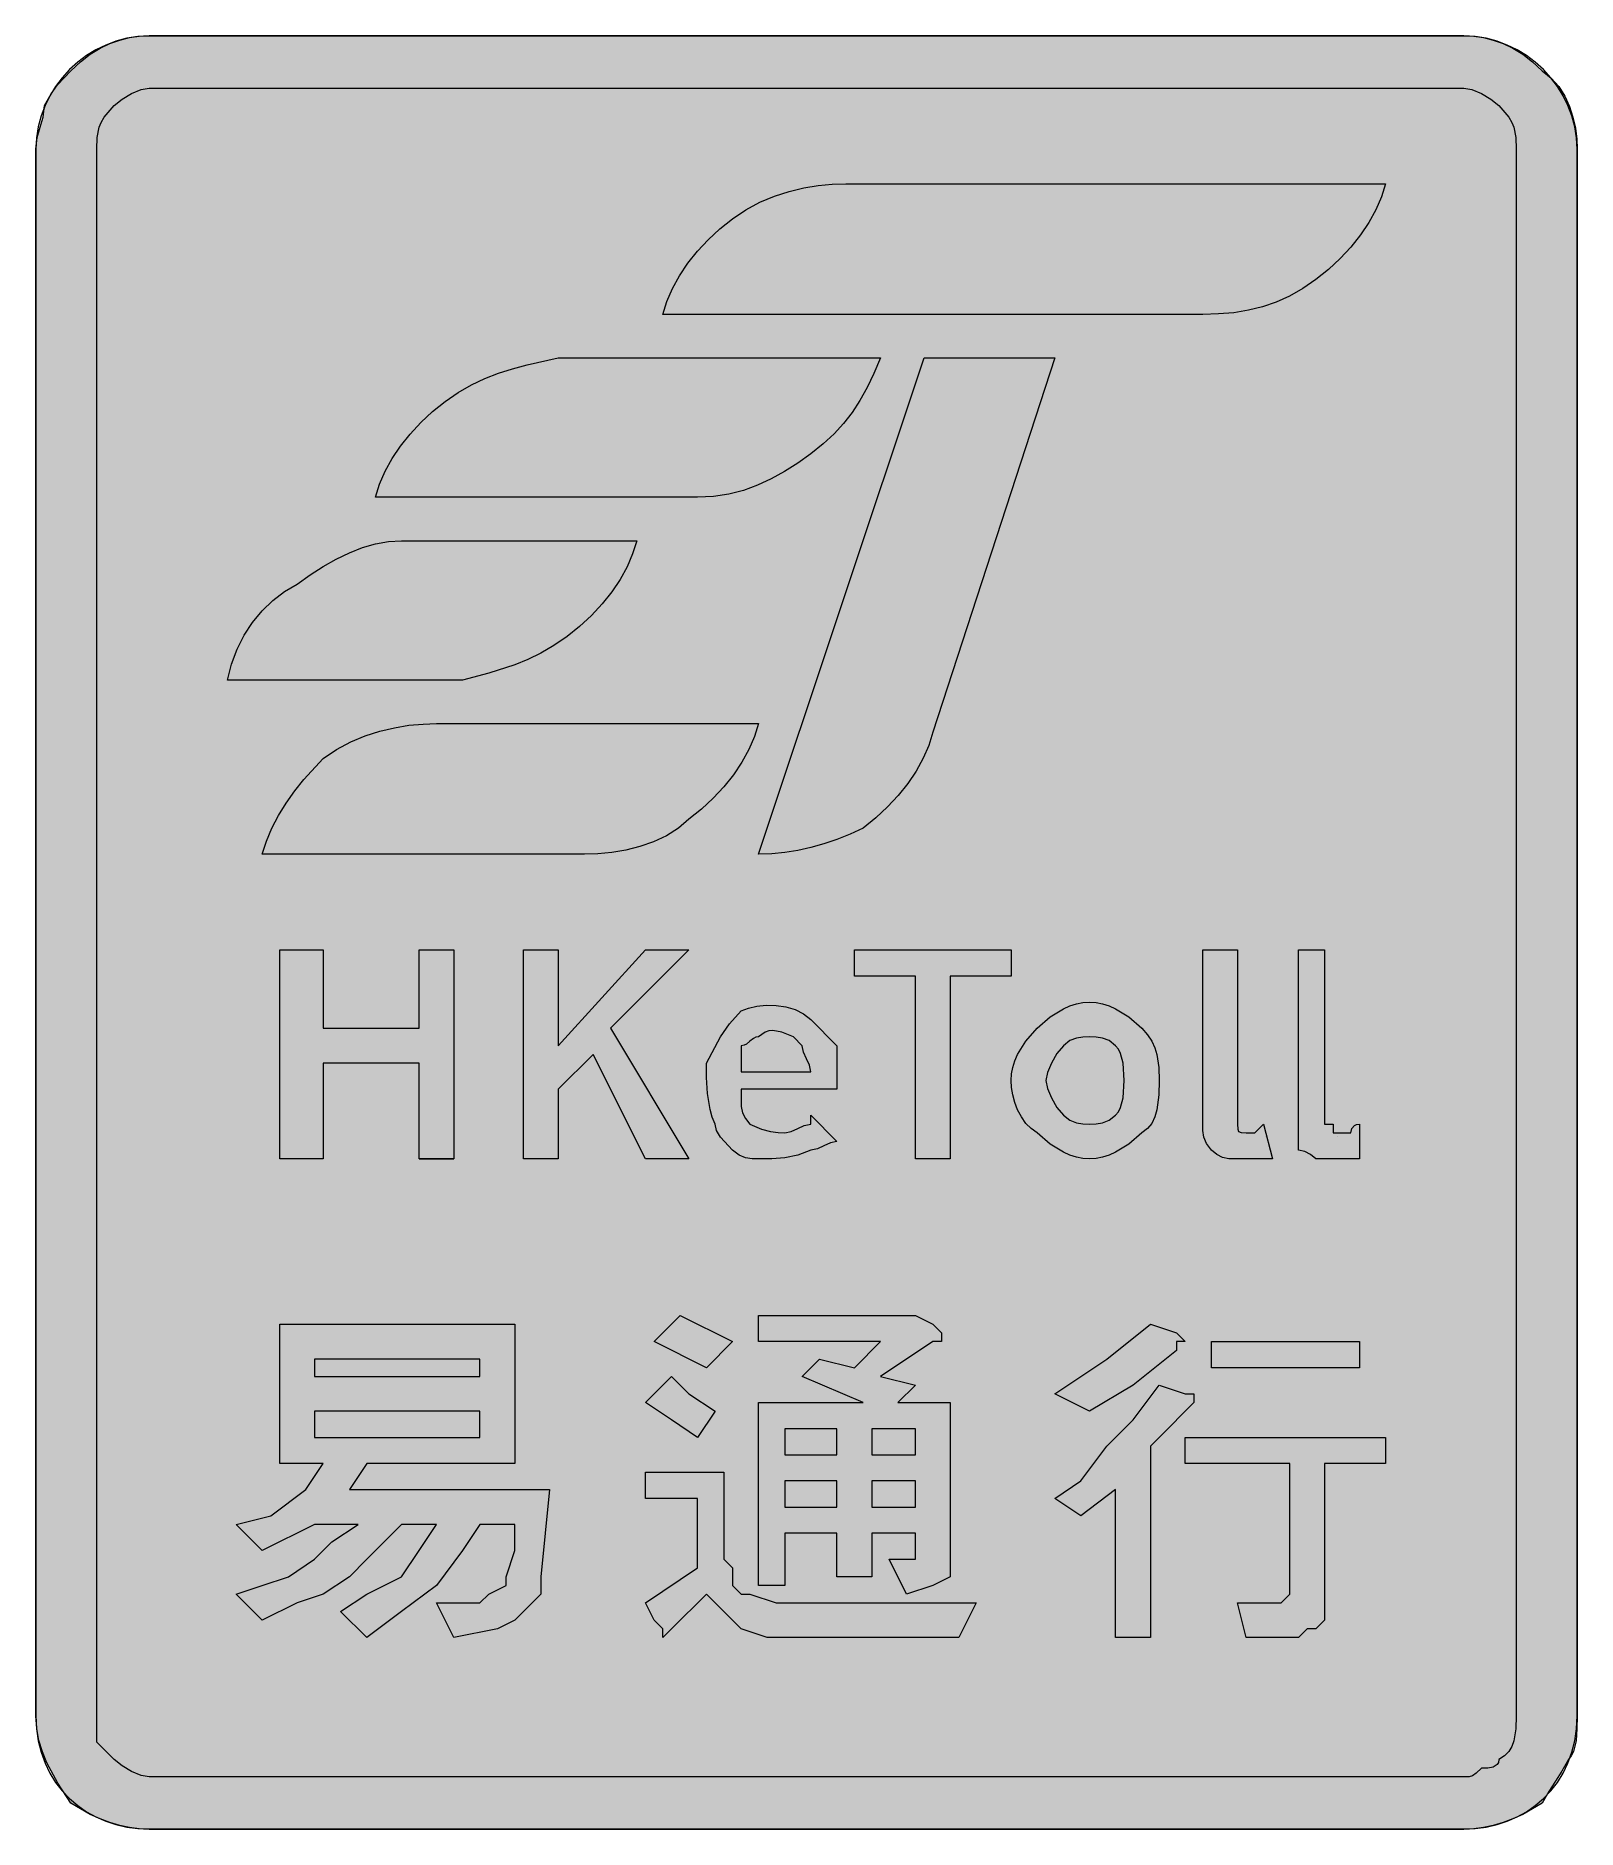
# Model space of a CAD drawing. Header units: metres. Extents: x 177 to 389, y 13 to 260.
import ezdxf

# ---------------------------------------------------------------- set-up
doc = ezdxf.new("R2010")
doc.units = ezdxf.units.M
for name, color, linetype, true_color in [('FILL_BLUE_0000FF', 7, 'Continuous', 0x0000ff), ('FILL_WHITE_FFFFFF', 7, 'Continuous', 0xffffff), ('STROKE_BLUE_0000FF', 7, 'Continuous', 0x0000ff), ('STROKE_WHITE_FFFFFF', 7, 'Continuous', 0xffffff)]:
    doc.layers.add(name, color=color, linetype=linetype, true_color=true_color)

msp = doc.modelspace()

# ---------------------------------------------------------------- hatches: boundary and pattern name
at = {"layer": 'FILL_BLUE_0000FF', "true_color": 0x0000ff}
h = msp.add_hatch(color=7, dxfattribs=at)
h.dxf.hatch_style = 1
h.paths.add_polyline_path([(185.29, 246.17), (185.55, 247.56), (185.84, 248.24), (186.26, 248.95), (187.65, 250.56), (188.74, 251.44), (190.05, 252.21), (191.36, 252.75), (192.45, 252.96), (373.65, 252.96), (374.74, 252.75), (376.05, 252.21), (377.36, 251.44), (378.45, 250.56), (379.84, 248.95), (380.26, 248.24), (380.55, 247.56), (380.81, 246.17), (380.85, 244.56), (380.85, 28.56), (380.81, 26.78), (380.55, 25.11), (380.26, 24.35), (379.84, 23.67), (379.24, 23.06), (378.45, 22.56), (378.4, 22.16), (378.24, 21.87), (377.7, 21.51), (376.93, 21.38), (376.05, 21.36), (375.34, 20.67), (374.85, 20.31), (374.36, 20.18), (373.65, 20.16), (192.45, 20.16), (191.36, 20.37), (190.05, 20.91), (188.74, 21.68), (187.65, 22.56), (185.25, 24.96), (185.25, 28.56), (185.25, 244.56), (185.29, 246.17)])
at = {"layer": 'FILL_WHITE_FFFFFF', "true_color": 0xffffff}
h = msp.add_hatch(color=7, dxfattribs=at)
h.dxf.hatch_style = 1
h.paths.add_polyline_path([(373.65, 260.16), (375, 260.1), (376.35, 259.92), (377.7, 259.59), (379.05, 259.11), (380.4, 258.46), (381.75, 257.63), (383.1, 256.6), (384.45, 255.36), (385.69, 254.35), (386.72, 253.17), (387.55, 251.84), (388.2, 250.41), (388.68, 248.93), (389.01, 247.43), (389.19, 245.96), (389.25, 244.56), (389.25, 28.56), (389.23, 26.78), (389.1, 25.11), (388.74, 23.67), (388.45, 23.06), (388.05, 22.56), (387.15, 20.95), (386.25, 19.56), (385.35, 18.17), (384.45, 16.56), (381.75, 14.98), (380.4, 14.37), (379.05, 13.86), (377.7, 13.47), (376.35, 13.18), (375, 13.02), (373.65, 12.96), (192.45, 12.96), (191.1, 13.02), (189.75, 13.18), (188.4, 13.47), (187.05, 13.86), (185.7, 14.37), (184.35, 14.98), (181.65, 16.56), (179.89, 19.28), (178.35, 22.11), (177.74, 23.6), (177.26, 25.17), (176.96, 26.81), (176.85, 28.56), (176.85, 244.56), (177.04, 246.17), (177.45, 247.56), (177.86, 248.95), (178.05, 250.56), (178.95, 252.15), (179.85, 253.41), (181.65, 255.36), (183, 256.6), (184.35, 257.63), (185.7, 258.46), (187.05, 259.11), (188.4, 259.59), (189.75, 259.92), (191.1, 260.1), (192.45, 260.16), (373.65, 260.16)])
h = msp.add_hatch(color=7, dxfattribs=at)
h.dxf.hatch_style = 1
h.paths.add_polyline_path([(362.29, 237.96), (361.52, 236.18), (360.55, 234.42), (359.4, 232.71), (358.08, 231.05), (356.61, 229.47), (354.99, 227.96), (353.25, 226.56), (351.45, 225.32), (349.63, 224.29), (347.79, 223.46), (345.9, 222.81), (343.96, 222.33), (341.94, 222), (339.85, 221.82), (337.65, 221.76), (263.25, 221.76), (263.81, 223.56), (264.58, 225.34), (265.55, 227.1), (266.7, 228.81), (268.02, 230.47), (269.49, 232.05), (271.11, 233.56), (272.85, 234.96), (274.7, 236.2), (276.64, 237.23), (278.63, 238.06), (280.65, 238.71), (282.67, 239.19), (284.66, 239.52), (286.6, 239.7), (288.45, 239.76), (362.85, 239.76), (362.29, 237.96)])
h = msp.add_hatch(color=7, dxfattribs=at)
h.dxf.hatch_style = 1
h.paths.add_polyline_path([(293.25, 215.76), (292.35, 213.62), (291.41, 211.67), (290.42, 209.9), (289.35, 208.26), (288.16, 206.74), (286.84, 205.3), (285.34, 203.91), (283.65, 202.56), (281.85, 201.27), (280.03, 200.1), (278.19, 199.08), (276.3, 198.21), (274.36, 197.51), (272.34, 196.99), (270.25, 196.67), (268.05, 196.56), (223.65, 196.56), (224.21, 198.36), (224.98, 200.14), (225.95, 201.9), (227.1, 203.61), (228.42, 205.27), (229.89, 206.85), (231.51, 208.36), (233.25, 209.76), (235.05, 211), (236.87, 212.05), (238.71, 212.92), (240.6, 213.66), (242.54, 214.28), (244.56, 214.82), (248.85, 215.76), (293.25, 215.76)])
h = msp.add_hatch(color=7, dxfattribs=at)
h.dxf.hatch_style = 1
h.paths.add_polyline_path([(317.25, 215.76), (300.45, 164.16), (299.89, 162.36), (299.12, 160.58), (298.15, 158.82), (297, 157.11), (295.68, 155.45), (294.21, 153.87), (292.59, 152.36), (290.85, 150.96), (289.05, 150.12), (287.25, 149.38), (285.45, 148.77), (283.65, 148.26), (281.85, 147.87), (280.05, 147.58), (278.25, 147.42), (276.45, 147.36), (299.25, 215.76), (317.25, 215.76)])
h = msp.add_hatch(color=7, dxfattribs=at)
h.dxf.hatch_style = 1
h.paths.add_polyline_path([(259.65, 190.56), (259.09, 188.76), (258.32, 186.98), (257.35, 185.22), (256.2, 183.51), (254.88, 181.85), (253.41, 180.27), (251.79, 178.76), (250.05, 177.36), (248.25, 176.12), (246.45, 175.07), (244.65, 174.2), (242.85, 173.46), (239.25, 172.3), (235.65, 171.36), (203.25, 171.36), (203.81, 173.55), (204.58, 175.62), (205.55, 177.54), (206.7, 179.31), (208.02, 180.91), (209.49, 182.33), (211.11, 183.55), (212.85, 184.56), (214.65, 185.85), (216.45, 187.02), (218.25, 188.04), (220.05, 188.91), (221.85, 189.61), (223.65, 190.13), (225.45, 190.45), (227.25, 190.56), (259.65, 190.56)])
h = msp.add_hatch(color=7, dxfattribs=at)
h.dxf.hatch_style = 1
h.paths.add_polyline_path([(276.45, 165.36), (275.89, 163.56), (275.12, 161.78), (274.15, 160.02), (273, 158.31), (271.68, 156.65), (270.21, 155.07), (268.59, 153.56), (266.85, 152.16), (265.39, 150.92), (263.76, 149.89), (261.98, 149.06), (260.1, 148.41), (258.17, 147.93), (256.22, 147.6), (254.3, 147.42), (252.45, 147.36), (208.05, 147.36), (208.61, 149.16), (209.36, 150.94), (210.29, 152.7), (211.35, 154.41), (212.53, 156.07), (213.79, 157.65), (216.45, 160.56), (218.3, 161.8), (220.24, 162.83), (222.23, 163.66), (224.25, 164.31), (226.27, 164.79), (228.26, 165.12), (230.2, 165.3), (232.05, 165.36), (276.45, 165.36)])
h = msp.add_hatch(color=7, dxfattribs=at)
h.dxf.hatch_style = 1
h.paths.add_polyline_path([(229.65, 118.56), (216.45, 118.56), (216.45, 105.36), (210.45, 105.36), (210.45, 134.16), (216.45, 134.16), (216.45, 123.36), (229.65, 123.36), (229.65, 134.16), (234.45, 134.16), (234.45, 105.36), (229.65, 105.36), (229.65, 118.56)])
h = msp.add_hatch(color=7, dxfattribs=at)
h.dxf.hatch_style = 1
h.paths.add_polyline_path([(253.65, 119.76), (248.85, 114.96), (248.85, 105.36), (244.05, 105.36), (244.05, 134.16), (248.85, 134.16), (248.85, 120.96), (260.85, 134.16), (266.85, 134.16), (256.05, 123.36), (266.85, 105.36), (260.85, 105.36), (253.65, 119.76)])
h = msp.add_hatch(color=7, dxfattribs=at)
h.dxf.hatch_style = 1
h.paths.add_polyline_path([(311.25, 130.56), (302.85, 130.56), (302.85, 105.36), (298.05, 105.36), (298.05, 130.56), (289.65, 130.56), (289.65, 134.16), (311.25, 134.16), (311.25, 130.56)])
h = msp.add_hatch(color=7, dxfattribs=at)
h.dxf.hatch_style = 1
h.paths.add_polyline_path([(342.47, 109.47), (342.6, 109.11), (342.96, 108.98), (343.65, 108.96), (344.85, 108.96), (346.05, 110.16), (347.25, 105.36), (341.25, 105.36), (340.37, 105.55), (339.6, 105.96), (338.85, 106.56), (338.16, 107.46), (337.8, 108.36), (337.67, 109.26), (337.65, 110.16), (337.65, 134.16), (342.45, 134.16), (342.45, 110.16), (342.47, 109.47)])
h = msp.add_hatch(color=7, dxfattribs=at)
h.dxf.hatch_style = 1
h.paths.add_polyline_path([(355.65, 110.16), (355.65, 108.96), (358.05, 108.96), (358.2, 109.56), (358.56, 109.97), (358.85, 110.11), (359.25, 110.16), (359.25, 105.36), (353.25, 105.36), (352.5, 105.96), (351.73, 106.37), (350.85, 106.56), (350.85, 110.16), (350.85, 134.16), (354.45, 134.16), (354.45, 110.16), (355.65, 110.16)])
h = msp.add_hatch(color=7, dxfattribs=at)
h.dxf.hatch_style = 1
h.paths.add_polyline_path([(274.65, 105.51), (273.75, 105.87), (272.85, 106.56), (271.2, 108.36), (270.66, 109.26), (270.45, 110.16), (270.05, 111.11), (269.76, 112.15), (269.4, 114.36), (269.27, 116.57), (269.25, 118.56), (271.2, 122.16), (272.46, 123.96), (274.05, 125.76), (275.05, 126.15), (276.22, 126.42), (277.51, 126.54), (278.85, 126.51), (280.19, 126.31), (281.48, 125.93), (282.65, 125.35), (283.65, 124.56), (287.25, 120.96), (287.25, 114.96), (274.05, 114.96), (274.05, 112.56), (274.24, 111.68), (274.65, 110.91), (275.25, 110.16), (276.84, 109.47), (278.1, 109.11), (279.13, 108.98), (280.05, 108.96), (280.95, 109.15), (281.85, 109.56), (282.75, 109.97), (283.65, 110.16), (283.65, 111.36), (287.25, 107.76), (286.35, 107.57), (285.45, 107.16), (284.55, 106.75), (283.65, 106.56), (281.85, 105.87), (280.05, 105.51), (278.25, 105.38), (276.45, 105.36), (275.55, 105.38), (274.65, 105.51)])
h.paths.add_polyline_path([(283.46, 118.26), (283.05, 119.16), (282.64, 120.06), (282.45, 120.96), (281.25, 122.16), (279.66, 122.83), (278.4, 123.06), (277.86, 123), (277.37, 122.83), (276.45, 122.16), (276.05, 122.11), (275.74, 121.97), (275.25, 121.56), (274.76, 121.15), (274.45, 121.01), (274.05, 120.96), (274.05, 117.36), (283.65, 117.36), (283.46, 118.26)], flags=16)
h = msp.add_hatch(color=7, dxfattribs=at)
h.dxf.hatch_style = 1
h.paths.add_polyline_path([(311.48, 117.96), (311.76, 118.86), (312.15, 119.76), (313.28, 121.56), (314.85, 123.36), (316.65, 124.93), (318.45, 126.06), (319.35, 126.45), (320.25, 126.73), (321.15, 126.9), (322.05, 126.96), (322.95, 126.9), (323.85, 126.73), (324.75, 126.45), (325.65, 126.06), (327.45, 124.93), (329.25, 123.36), (330.04, 122.46), (330.64, 121.56), (331.06, 120.66), (331.35, 119.76), (331.61, 117.96), (331.65, 116.16), (331.61, 114.19), (331.35, 112.11), (331.06, 111.13), (330.64, 110.25), (330.04, 109.52), (329.25, 108.96), (327.45, 107.38), (325.65, 106.26), (324.75, 105.87), (323.85, 105.58), (322.95, 105.42), (322.05, 105.36), (321.15, 105.42), (320.25, 105.58), (319.35, 105.87), (318.45, 106.26), (316.65, 107.38), (314.85, 108.96), (314.01, 109.52), (313.28, 110.25), (312.66, 111.13), (312.15, 112.11), (311.76, 113.14), (311.48, 114.19), (311.31, 115.21), (311.25, 116.16), (311.31, 117.06), (311.48, 117.96)])
h.paths.add_polyline_path([(320.25, 122.01), (319.35, 121.65), (318.45, 120.96), (317.57, 119.87), (316.8, 118.56), (316.26, 117.25), (316.05, 116.16), (316.26, 115.07), (316.8, 113.76), (317.57, 112.45), (318.45, 111.36), (319.35, 110.67), (320.25, 110.31), (321.15, 110.18), (322.05, 110.16), (322.95, 110.18), (323.85, 110.31), (324.75, 110.67), (325.65, 111.36), (326.05, 111.86), (326.34, 112.45), (326.7, 113.76), (326.85, 116.16), (326.7, 118.56), (326.34, 119.87), (326.05, 120.46), (325.65, 120.96), (324.75, 121.65), (323.85, 122.01), (322.95, 122.14), (322.05, 122.16), (321.15, 122.14), (320.25, 122.01)], flags=16)
h = msp.add_hatch(color=7, dxfattribs=at)
h.dxf.hatch_style = 1
h.paths.add_polyline_path([(222.45, 63.36), (220.05, 59.76), (247.65, 59.76), (246.45, 47.76), (246.45, 45.36), (244.05, 42.96), (242.85, 41.76), (240.45, 40.56), (234.45, 39.36), (232.05, 44.16), (238.05, 44.16), (239.25, 45.36), (241.65, 46.56), (241.65, 47.76), (242.85, 51.36), (242.85, 54.96), (238.05, 54.96), (235.65, 51.36), (232.05, 46.56), (227.25, 42.96), (222.45, 39.36), (218.85, 42.96), (222.45, 45.36), (227.25, 47.76), (229.65, 51.36), (232.05, 54.96), (227.25, 54.96), (222.45, 50.16), (220.05, 47.76), (216.45, 45.36), (212.85, 44.16), (208.05, 41.76), (204.45, 45.36), (208.05, 46.56), (211.65, 47.76), (215.25, 50.16), (217.65, 52.56), (221.25, 54.96), (215.25, 54.96), (208.05, 51.36), (204.45, 54.96), (209.25, 56.16), (214.05, 59.76), (216.45, 63.36), (210.45, 63.36), (210.45, 82.56), (242.85, 82.56), (242.85, 63.36), (222.45, 63.36)])
h.paths.add_polyline_path([(215.25, 77.76), (215.25, 75.36), (238.05, 75.36), (238.05, 77.76), (215.25, 77.76)], flags=16)
h.paths.add_polyline_path([(238.05, 70.56), (215.25, 70.56), (215.25, 66.96), (238.05, 66.96), (238.05, 70.56)], flags=16)
h = msp.add_hatch(color=7, dxfattribs=at)
h.dxf.hatch_style = 1
h.paths.add_polyline_path([(272.85, 80.16), (269.25, 76.56), (262.05, 80.16), (265.65, 83.76), (272.85, 80.16)])
h = msp.add_hatch(color=7, dxfattribs=at)
h.dxf.hatch_style = 1
h.paths.add_polyline_path([(301.65, 80.16), (300.45, 80.16), (293.25, 75.36), (298.05, 74.16), (295.65, 71.76), (302.85, 71.76), (302.85, 50.16), (302.85, 47.76), (300.45, 46.56), (296.85, 45.36), (294.45, 50.16), (296.85, 50.16), (298.05, 50.16), (298.05, 51.36), (298.05, 53.76), (292.05, 53.76), (292.05, 47.76), (287.25, 47.76), (287.25, 53.76), (280.05, 53.76), (280.05, 46.56), (276.45, 46.56), (276.45, 71.76), (290.85, 71.76), (282.45, 75.36), (284.85, 77.76), (289.65, 76.56), (293.25, 80.16), (276.45, 80.16), (276.45, 83.76), (296.85, 83.76), (298.05, 83.76), (300.45, 82.56), (301.65, 81.36), (301.65, 80.16)])
h.paths.add_polyline_path([(287.25, 57.36), (287.25, 60.96), (280.05, 60.96), (280.05, 57.36), (287.25, 57.36)], flags=16)
h.paths.add_polyline_path([(292.05, 57.36), (298.05, 57.36), (298.05, 60.96), (292.05, 60.96), (292.05, 57.36)], flags=16)
h.paths.add_polyline_path([(280.05, 68.16), (280.05, 64.56), (287.25, 64.56), (287.25, 68.16), (280.05, 68.16)], flags=16)
h.paths.add_polyline_path([(298.05, 68.16), (292.05, 68.16), (292.05, 64.56), (298.05, 64.56), (298.05, 68.16)], flags=16)
h = msp.add_hatch(color=7, dxfattribs=at)
h.dxf.hatch_style = 1
h.paths.add_polyline_path([(324.45, 77.76), (330.45, 82.56), (334.05, 81.36), (335.25, 80.16), (334.05, 80.16), (334.05, 78.96), (328.05, 74.16), (322.05, 70.56), (317.25, 72.96), (324.45, 77.76)])
h = msp.add_hatch(color=7, dxfattribs=at)
h.dxf.hatch_style = 1
h.paths.add_polyline_path([(359.25, 80.16), (359.25, 76.56), (338.85, 76.56), (338.85, 80.16), (359.25, 80.16)])
h = msp.add_hatch(color=7, dxfattribs=at)
h.dxf.hatch_style = 1
h.paths.add_polyline_path([(266.85, 72.96), (270.45, 70.56), (268.05, 66.96), (264.45, 69.36), (260.85, 71.76), (264.45, 75.36), (266.85, 72.96)])
h = msp.add_hatch(color=7, dxfattribs=at)
h.dxf.hatch_style = 1
h.paths.add_polyline_path([(320.85, 60.96), (324.45, 65.76), (328.05, 69.36), (331.65, 74.16), (335.25, 72.96), (336.45, 72.96), (336.45, 71.76), (335.25, 70.56), (332.85, 68.16), (330.45, 65.76), (330.45, 39.36), (325.65, 39.36), (325.65, 59.76), (320.85, 56.16), (317.25, 58.56), (320.85, 60.96)])
h = msp.add_hatch(color=7, dxfattribs=at)
h.dxf.hatch_style = 1
h.paths.add_polyline_path([(335.25, 63.36), (335.25, 66.96), (362.85, 66.96), (362.85, 63.36), (354.45, 63.36), (354.45, 46.56), (354.45, 45.36), (354.45, 42.96), (354.45, 41.76), (353.25, 40.56), (352.05, 40.56), (350.85, 39.36), (348.45, 39.36), (346.05, 39.36), (343.65, 39.36), (342.45, 44.16), (347.25, 44.16), (348.45, 44.16), (349.65, 45.36), (349.65, 46.56), (349.65, 47.76), (349.65, 63.36), (335.25, 63.36)])
h = msp.add_hatch(color=7, dxfattribs=at)
h.dxf.hatch_style = 1
h.paths.add_polyline_path([(271.65, 62.16), (271.65, 50.16), (272.85, 48.96), (272.85, 46.56), (274.05, 45.36), (275.25, 45.36), (278.85, 44.16), (283.65, 44.16), (306.45, 44.16), (304.05, 39.36), (281.25, 39.36), (277.65, 39.36), (274.05, 40.56), (271.65, 42.96), (269.25, 45.36), (264.45, 40.56), (263.25, 39.36), (263.25, 40.56), (262.05, 41.76), (260.85, 44.16), (268.05, 48.96), (268.05, 58.56), (260.85, 58.56), (260.85, 62.16), (271.65, 62.16)])

# ---------------------------------------------------------------- linework, layer by layer
at = {"layer": 'FILL_BLUE_0000FF', "lineweight": 0, "true_color": 0x0000ff}
msp.add_lwpolyline([(185.29, 246.17), (185.55, 247.56), (185.84, 248.24), (186.26, 248.95), (187.65, 250.56), (188.74, 251.44), (190.05, 252.21), (191.36, 252.75), (192.45, 252.96), (373.65, 252.96), (374.74, 252.75), (376.05, 252.21), (377.36, 251.44), (378.45, 250.56), (379.84, 248.95), (380.26, 248.24), (380.55, 247.56), (380.81, 246.17), (380.85, 244.56), (380.85, 28.56), (380.81, 26.78), (380.55, 25.11), (380.26, 24.35), (379.84, 23.67), (379.24, 23.06), (378.45, 22.56), (378.4, 22.16), (378.24, 21.87), (377.7, 21.51), (376.93, 21.38), (376.05, 21.36), (375.34, 20.67), (374.85, 20.31), (374.36, 20.18), (373.65, 20.16), (192.45, 20.16), (191.36, 20.37), (190.05, 20.91), (188.74, 21.68), (187.65, 22.56), (185.25, 24.96), (185.25, 28.56), (185.25, 244.56)], close=True, dxfattribs=at)
at = {"layer": 'FILL_WHITE_FFFFFF', "lineweight": 0, "true_color": 0xffffff}
for points in [[(373.65, 260.16), (375, 260.1), (376.35, 259.92), (377.7, 259.59), (379.05, 259.11), (380.4, 258.46), (381.75, 257.63), (383.1, 256.6), (384.45, 255.36), (385.69, 254.35), (386.72, 253.17), (387.55, 251.84), (388.2, 250.41), (388.68, 248.93), (389.01, 247.43), (389.19, 245.96), (389.25, 244.56), (389.25, 28.56), (389.23, 26.78), (389.1, 25.11), (388.74, 23.67), (388.45, 23.06), (388.05, 22.56), (387.15, 20.95), (386.25, 19.56), (385.35, 18.17), (384.45, 16.56), (381.75, 14.98), (380.4, 14.37), (379.05, 13.86), (377.7, 13.47), (376.35, 13.18), (375, 13.02), (373.65, 12.96), (192.45, 12.96), (191.1, 13.02), (189.75, 13.18), (188.4, 13.47), (187.05, 13.86), (185.7, 14.37), (184.35, 14.98), (181.65, 16.56), (179.89, 19.28), (178.35, 22.11), (177.74, 23.6), (177.26, 25.17), (176.96, 26.81), (176.85, 28.56), (176.85, 244.56), (177.04, 246.17), (177.45, 247.56), (177.86, 248.95), (178.05, 250.56), (178.95, 252.15), (179.85, 253.41), (181.65, 255.36), (183, 256.6), (184.35, 257.63), (185.7, 258.46), (187.05, 259.11), (188.4, 259.59), (189.75, 259.92), (191.1, 260.1), (192.45, 260.16)], [(362.29, 237.96), (361.52, 236.18), (360.55, 234.42), (359.4, 232.71), (358.08, 231.05), (356.61, 229.47), (354.99, 227.96), (353.25, 226.56), (351.45, 225.32), (349.63, 224.29), (347.79, 223.46), (345.9, 222.81), (343.96, 222.33), (341.94, 222), (339.85, 221.82), (337.65, 221.76), (263.25, 221.76), (263.81, 223.56), (264.58, 225.34), (265.55, 227.1), (266.7, 228.81), (268.02, 230.47), (269.49, 232.05), (271.11, 233.56), (272.85, 234.96), (274.7, 236.2), (276.64, 237.23), (278.63, 238.06), (280.65, 238.71), (282.67, 239.19), (284.66, 239.52), (286.6, 239.7), (288.45, 239.76), (362.85, 239.76)], [(293.25, 215.76), (292.35, 213.62), (291.41, 211.67), (290.42, 209.9), (289.35, 208.26), (288.16, 206.74), (286.84, 205.3), (285.34, 203.91), (283.65, 202.56), (281.85, 201.27), (280.03, 200.1), (278.19, 199.08), (276.3, 198.21), (274.36, 197.51), (272.34, 196.99), (270.25, 196.67), (268.05, 196.56), (223.65, 196.56), (224.21, 198.36), (224.98, 200.14), (225.95, 201.9), (227.1, 203.61), (228.42, 205.27), (229.89, 206.85), (231.51, 208.36), (233.25, 209.76), (235.05, 211), (236.87, 212.05), (238.71, 212.92), (240.6, 213.66), (242.54, 214.28), (244.56, 214.82), (248.85, 215.76)], [(317.25, 215.76), (300.45, 164.16), (299.89, 162.36), (299.12, 160.58), (298.15, 158.82), (297, 157.11), (295.68, 155.45), (294.21, 153.87), (292.59, 152.36), (290.85, 150.96), (289.05, 150.12), (287.25, 149.38), (285.45, 148.77), (283.65, 148.26), (281.85, 147.87), (280.05, 147.58), (278.25, 147.42), (276.45, 147.36), (299.25, 215.76)], [(259.65, 190.56), (259.09, 188.76), (258.32, 186.98), (257.35, 185.22), (256.2, 183.51), (254.88, 181.85), (253.41, 180.27), (251.79, 178.76), (250.05, 177.36), (248.25, 176.12), (246.45, 175.07), (244.65, 174.2), (242.85, 173.46), (239.25, 172.3), (235.65, 171.36), (203.25, 171.36), (203.81, 173.55), (204.58, 175.62), (205.55, 177.54), (206.7, 179.31), (208.02, 180.91), (209.49, 182.33), (211.11, 183.55), (212.85, 184.56), (214.65, 185.85), (216.45, 187.02), (218.25, 188.04), (220.05, 188.91), (221.85, 189.61), (223.65, 190.13), (225.45, 190.45), (227.25, 190.56)], [(276.45, 165.36), (275.89, 163.56), (275.12, 161.78), (274.15, 160.02), (273, 158.31), (271.68, 156.65), (270.21, 155.07), (268.59, 153.56), (266.85, 152.16), (265.39, 150.92), (263.76, 149.89), (261.98, 149.06), (260.1, 148.41), (258.17, 147.93), (256.22, 147.6), (254.3, 147.42), (252.45, 147.36), (208.05, 147.36), (208.61, 149.16), (209.36, 150.94), (210.29, 152.7), (211.35, 154.41), (212.53, 156.07), (213.79, 157.65), (216.45, 160.56), (218.3, 161.8), (220.24, 162.83), (222.23, 163.66), (224.25, 164.31), (226.27, 164.79), (228.26, 165.12), (230.2, 165.3), (232.05, 165.36)], [(229.65, 118.56), (216.45, 118.56), (216.45, 105.36), (210.45, 105.36), (210.45, 134.16), (216.45, 134.16), (216.45, 123.36), (229.65, 123.36), (229.65, 134.16), (234.45, 134.16), (234.45, 105.36), (229.65, 105.36)], [(253.65, 119.76), (248.85, 114.96), (248.85, 105.36), (244.05, 105.36), (244.05, 134.16), (248.85, 134.16), (248.85, 120.96), (260.85, 134.16), (266.85, 134.16), (256.05, 123.36), (266.85, 105.36), (260.85, 105.36)], [(311.25, 130.56), (302.85, 130.56), (302.85, 105.36), (298.05, 105.36), (298.05, 130.56), (289.65, 130.56), (289.65, 134.16), (311.25, 134.16)], [(342.47, 109.47), (342.6, 109.11), (342.96, 108.98), (343.65, 108.96), (344.85, 108.96), (346.05, 110.16), (347.25, 105.36), (341.25, 105.36), (340.37, 105.55), (339.6, 105.96), (338.85, 106.56), (338.16, 107.46), (337.8, 108.36), (337.67, 109.26), (337.65, 110.16), (337.65, 134.16), (342.45, 134.16), (342.45, 110.16)], [(355.65, 110.16), (355.65, 108.96), (358.05, 108.96), (358.2, 109.56), (358.56, 109.97), (358.85, 110.11), (359.25, 110.16), (359.25, 105.36), (353.25, 105.36), (352.5, 105.96), (351.73, 106.37), (350.85, 106.56), (350.85, 110.16), (350.85, 134.16), (354.45, 134.16), (354.45, 110.16)], [(274.65, 105.51), (273.75, 105.87), (272.85, 106.56), (271.2, 108.36), (270.66, 109.26), (270.45, 110.16), (270.05, 111.11), (269.76, 112.15), (269.4, 114.36), (269.27, 116.57), (269.25, 118.56), (271.2, 122.16), (272.46, 123.96), (274.05, 125.76), (275.05, 126.15), (276.22, 126.42), (277.51, 126.54), (278.85, 126.51), (280.19, 126.31), (281.48, 125.93), (282.65, 125.35), (283.65, 124.56), (287.25, 120.96), (287.25, 114.96), (274.05, 114.96), (274.05, 112.56), (274.24, 111.68), (274.65, 110.91), (275.25, 110.16), (276.84, 109.47), (278.1, 109.11), (279.13, 108.98), (280.05, 108.96), (280.95, 109.15), (281.85, 109.56), (282.75, 109.97), (283.65, 110.16), (283.65, 111.36), (287.25, 107.76), (286.35, 107.57), (285.45, 107.16), (284.55, 106.75), (283.65, 106.56), (281.85, 105.87), (280.05, 105.51), (278.25, 105.38), (276.45, 105.36), (275.55, 105.38)], [(311.48, 117.96), (311.76, 118.86), (312.15, 119.76), (313.28, 121.56), (314.85, 123.36), (316.65, 124.93), (318.45, 126.06), (319.35, 126.45), (320.25, 126.73), (321.15, 126.9), (322.05, 126.96), (322.95, 126.9), (323.85, 126.73), (324.75, 126.45), (325.65, 126.06), (327.45, 124.93), (329.25, 123.36), (330.04, 122.46), (330.64, 121.56), (331.06, 120.66), (331.35, 119.76), (331.61, 117.96), (331.65, 116.16), (331.61, 114.19), (331.35, 112.11), (331.06, 111.13), (330.64, 110.25), (330.04, 109.52), (329.25, 108.96), (327.45, 107.38), (325.65, 106.26), (324.75, 105.87), (323.85, 105.58), (322.95, 105.42), (322.05, 105.36), (321.15, 105.42), (320.25, 105.58), (319.35, 105.87), (318.45, 106.26), (316.65, 107.38), (314.85, 108.96), (314.01, 109.52), (313.28, 110.25), (312.66, 111.13), (312.15, 112.11), (311.76, 113.14), (311.48, 114.19), (311.31, 115.21), (311.25, 116.16), (311.31, 117.06)], [(283.46, 118.26), (283.05, 119.16), (282.64, 120.06), (282.45, 120.96), (281.25, 122.16), (279.66, 122.83), (278.4, 123.06), (277.86, 123), (277.37, 122.83), (276.45, 122.16), (276.05, 122.11), (275.74, 121.97), (275.25, 121.56), (274.76, 121.15), (274.45, 121.01), (274.05, 120.96), (274.05, 117.36), (283.65, 117.36)], [(320.25, 122.01), (319.35, 121.65), (318.45, 120.96), (317.57, 119.87), (316.8, 118.56), (316.26, 117.25), (316.05, 116.16), (316.26, 115.07), (316.8, 113.76), (317.57, 112.45), (318.45, 111.36), (319.35, 110.67), (320.25, 110.31), (321.15, 110.18), (322.05, 110.16), (322.95, 110.18), (323.85, 110.31), (324.75, 110.67), (325.65, 111.36), (326.05, 111.86), (326.34, 112.45), (326.7, 113.76), (326.85, 116.16), (326.7, 118.56), (326.34, 119.87), (326.05, 120.46), (325.65, 120.96), (324.75, 121.65), (323.85, 122.01), (322.95, 122.14), (322.05, 122.16), (321.15, 122.14)], [(222.45, 63.36), (220.05, 59.76), (247.65, 59.76), (246.45, 47.76), (246.45, 45.36), (244.05, 42.96), (242.85, 41.76), (240.45, 40.56), (234.45, 39.36), (232.05, 44.16), (238.05, 44.16), (239.25, 45.36), (241.65, 46.56), (241.65, 47.76), (242.85, 51.36), (242.85, 54.96), (238.05, 54.96), (235.65, 51.36), (232.05, 46.56), (227.25, 42.96), (222.45, 39.36), (218.85, 42.96), (222.45, 45.36), (227.25, 47.76), (229.65, 51.36), (232.05, 54.96), (227.25, 54.96), (222.45, 50.16), (220.05, 47.76), (216.45, 45.36), (212.85, 44.16), (208.05, 41.76), (204.45, 45.36), (208.05, 46.56), (211.65, 47.76), (215.25, 50.16), (217.65, 52.56), (221.25, 54.96), (215.25, 54.96), (208.05, 51.36), (204.45, 54.96), (209.25, 56.16), (214.05, 59.76), (216.45, 63.36), (210.45, 63.36), (210.45, 82.56), (242.85, 82.56), (242.85, 63.36)], [(272.85, 80.16), (269.25, 76.56), (262.05, 80.16), (265.65, 83.76)], [(301.65, 80.16), (300.45, 80.16), (293.25, 75.36), (298.05, 74.16), (295.65, 71.76), (302.85, 71.76), (302.85, 50.16), (302.85, 47.76), (300.45, 46.56), (296.85, 45.36), (294.45, 50.16), (296.85, 50.16), (298.05, 50.16), (298.05, 51.36), (298.05, 53.76), (292.05, 53.76), (292.05, 47.76), (287.25, 47.76), (287.25, 53.76), (280.05, 53.76), (280.05, 46.56), (276.45, 46.56), (276.45, 71.76), (290.85, 71.76), (282.45, 75.36), (284.85, 77.76), (289.65, 76.56), (293.25, 80.16), (276.45, 80.16), (276.45, 83.76), (296.85, 83.76), (298.05, 83.76), (300.45, 82.56), (301.65, 81.36)], [(324.45, 77.76), (330.45, 82.56), (334.05, 81.36), (335.25, 80.16), (334.05, 80.16), (334.05, 78.96), (328.05, 74.16), (322.05, 70.56), (317.25, 72.96)], [(359.25, 80.16), (359.25, 76.56), (338.85, 76.56), (338.85, 80.16)], [(215.25, 77.76), (215.25, 75.36), (238.05, 75.36), (238.05, 77.76)], [(266.85, 72.96), (270.45, 70.56), (268.05, 66.96), (264.45, 69.36), (260.85, 71.76), (264.45, 75.36)], [(320.85, 60.96), (324.45, 65.76), (328.05, 69.36), (331.65, 74.16), (335.25, 72.96), (336.45, 72.96), (336.45, 71.76), (335.25, 70.56), (332.85, 68.16), (330.45, 65.76), (330.45, 39.36), (325.65, 39.36), (325.65, 59.76), (320.85, 56.16), (317.25, 58.56)], [(238.05, 70.56), (215.25, 70.56), (215.25, 66.96), (238.05, 66.96)], [(280.05, 68.16), (280.05, 64.56), (287.25, 64.56), (287.25, 68.16)], [(298.05, 68.16), (292.05, 68.16), (292.05, 64.56), (298.05, 64.56)], [(335.25, 63.36), (335.25, 66.96), (362.85, 66.96), (362.85, 63.36), (354.45, 63.36), (354.45, 46.56), (354.45, 45.36), (354.45, 42.96), (354.45, 41.76), (353.25, 40.56), (352.05, 40.56), (350.85, 39.36), (348.45, 39.36), (346.05, 39.36), (343.65, 39.36), (342.45, 44.16), (347.25, 44.16), (348.45, 44.16), (349.65, 45.36), (349.65, 46.56), (349.65, 47.76), (349.65, 63.36)], [(271.65, 62.16), (271.65, 50.16), (272.85, 48.96), (272.85, 46.56), (274.05, 45.36), (275.25, 45.36), (278.85, 44.16), (283.65, 44.16), (306.45, 44.16), (304.05, 39.36), (281.25, 39.36), (277.65, 39.36), (274.05, 40.56), (271.65, 42.96), (269.25, 45.36), (264.45, 40.56), (263.25, 39.36), (263.25, 40.56), (262.05, 41.76), (260.85, 44.16), (268.05, 48.96), (268.05, 58.56), (260.85, 58.56), (260.85, 62.16)], [(287.25, 57.36), (287.25, 60.96), (280.05, 60.96), (280.05, 57.36)], [(292.05, 57.36), (298.05, 57.36), (298.05, 60.96), (292.05, 60.96)]]:
    msp.add_lwpolyline(points, close=True, dxfattribs=at)
at = {"layer": 'STROKE_BLUE_0000FF', "lineweight": 0, "true_color": 0x0000ff}
msp.add_lwpolyline([(192.45, 260.16), (190.89, 260.08), (189.37, 259.83), (187.89, 259.44), (186.47, 258.9), (185.11, 258.23), (183.82, 257.44), (182.62, 256.53), (181.5, 255.51), (180.48, 254.39), (179.57, 253.19), (178.78, 251.9), (178.11, 250.54), (177.57, 249.12), (177.18, 247.64), (176.93, 246.12), (176.85, 244.56), (176.85, 28.56), (176.93, 26.8), (177.18, 25.13), (177.57, 23.56), (178.11, 22.07), (178.78, 20.69), (179.57, 19.41), (180.48, 18.23), (181.5, 17.16), (182.62, 16.2), (183.82, 15.36), (185.11, 14.64), (186.47, 14.05), (187.89, 13.58), (189.37, 13.24), (190.89, 13.03), (192.45, 12.96), (373.65, 12.96), (375.21, 13.03), (376.73, 13.24), (378.21, 13.58), (379.63, 14.05), (380.99, 14.64), (382.28, 15.36), (383.48, 16.2), (384.6, 17.16), (385.62, 18.23), (386.53, 19.41), (387.32, 20.69), (387.99, 22.07), (388.53, 23.56), (388.92, 25.13), (389.17, 26.8), (389.25, 28.56), (389.25, 244.56), (389.17, 246.12), (388.92, 247.64), (388.53, 249.12), (387.99, 250.54), (387.32, 251.9), (386.53, 253.19), (385.62, 254.39), (384.6, 255.51), (383.48, 256.53), (382.28, 257.44), (380.99, 258.23), (379.63, 258.9), (378.21, 259.44), (376.73, 259.83), (375.21, 260.08), (373.65, 260.16), (192.45, 260.16)], dxfattribs=at)
at = {"layer": 'STROKE_WHITE_FFFFFF', "lineweight": 0, "true_color": 0xffffff}
for points in [[(346.25, 108.4), (346.25, 108.4)], [(356.25, 108.4), (356.25, 108.4)], [(229.65, 105.36), (234.45, 105.36), (229.65, 105.36)]]:
    msp.add_lwpolyline(points, dxfattribs=at)

doc.saveas('drawing.dxf')
